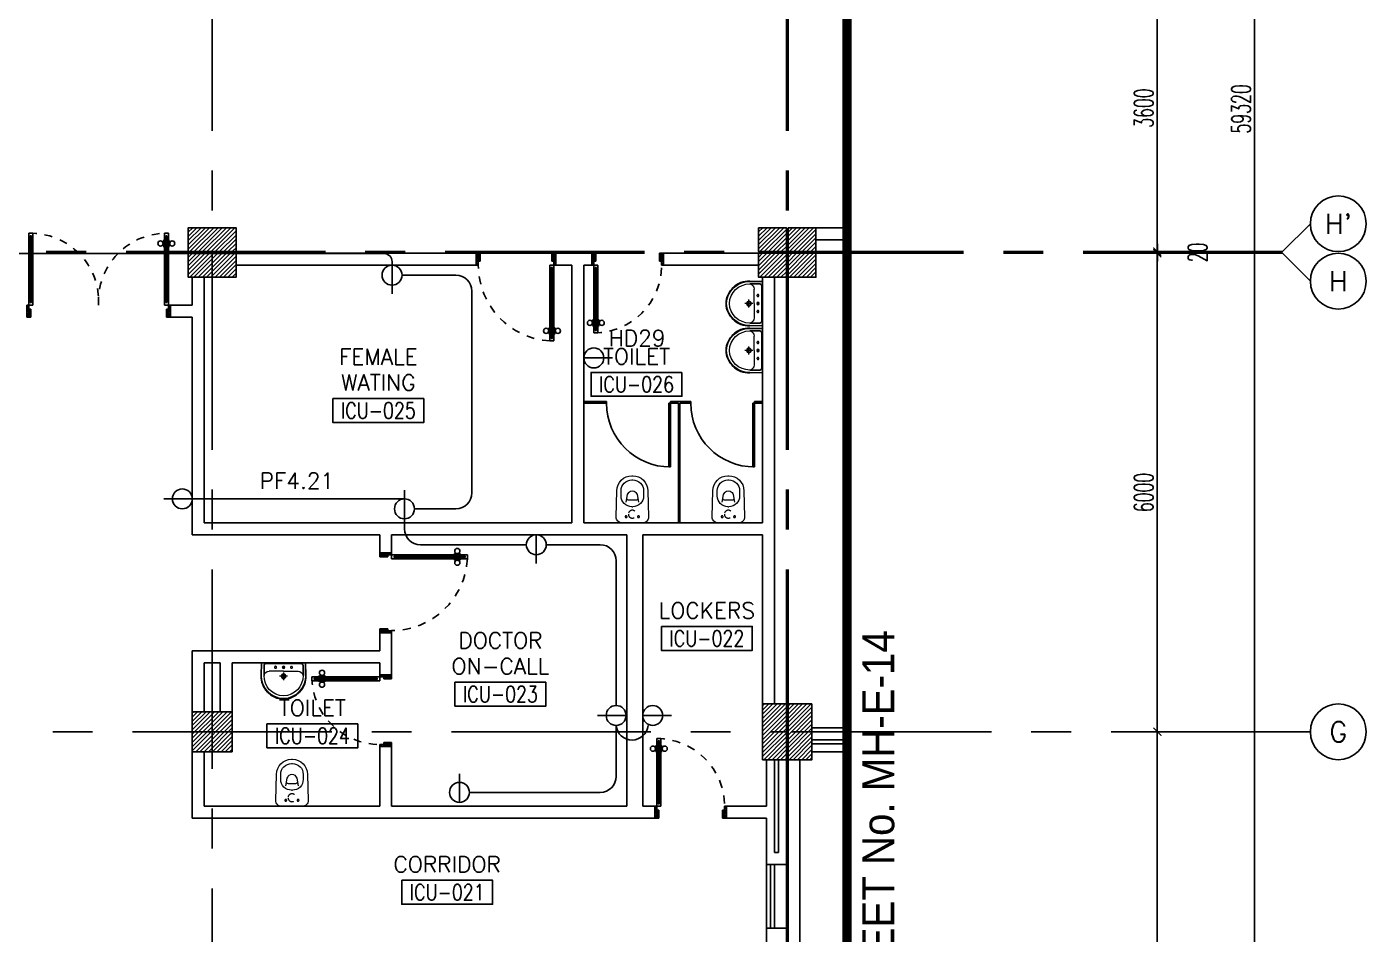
# Model space of a CAD drawing. Extents: x -0.4 to 91.9, y -1.1 to 78.4.
# Drawn here: x 75.06 to 91.86, y 24.81 to 36.19 of the extents above; entities that cross this region are included whole.
import ezdxf
from ezdxf.enums import TextEntityAlignment as Align

# ---------------------------------------------------------------- set-up
doc = ezdxf.new("R2010")
doc.units = 0
doc.header["$MEASUREMENT"] = 0
doc.header["$PDMODE"] = 34
for name, pattern in [('CENTER2', [1.125, 0.75, -0.125, 0.125, -0.125]), ('CENTERX2', [4, 2.5, -0.5, 0.5, -0.5]), ('DASHED', [0.75, 0.5, -0.25]), ('HIDDEN', [0.375, 0.25, -0.125]), ('HIDDEN2', [0.1875, 0.125, -0.0625])]:
    doc.linetypes.add(name, pattern=pattern)
doc.layers.get('0').update_dxf_attribs({"color": 11, "linetype": 'CONTINUOUS'})
doc.layers.get('DEFPOINTS').update_dxf_attribs({"color": 11, "linetype": 'CONTINUOUS'})
for name, color, linetype in [('AX-CR', 11, 'CONTINUOUS'), ('AX-DIM', 11, 'CONTINUOUS'), ('AX-TXT', 11, 'CONTINUOUS'), ('AXES', 11, 'CENTERX2'), ('COL', 11, 'CONTINUOUS'), ('DOOR', 11, 'CONTINUOUS'), ('E-CLINE', 2, 'CONTINUOUS'), ('E-SOCKETS', 4, 'CONTINUOUS'), ('E-TEXT', 4, 'CONTINUOUS'), ('ELEV', 11, 'CONTINUOUS'), ('FIX', 11, 'CONTINUOUS'), ('HAT', 11, 'CONTINUOUS'), ('INSUL', 11, 'CONTINUOUS'), ('PART', 11, 'CONTINUOUS'), ('RM-BOX', 11, 'CONTINUOUS'), ('RM-NAME', 11, 'CONTINUOUS'), ('RM-NO', 11, 'CONTINUOUS'), ('ROOF', 11, 'CONTINUOUS'), ('TXT1', 11, 'CONTINUOUS'), ('WALL', 11, 'CONTINUOUS'), ('WIN', 11, 'CONTINUOUS')]:
    doc.layers.add(name, color=color, linetype=linetype)
doc.styles.add('ROMANS', font='ROMANS.shx', dxfattribs={"width": 0.6})
doc.styles.add('TTXT', font='swisse.ttf', dxfattribs={"width": 0.6})
doc.dimstyles.new('STANDARD in', dxfattribs={"dimtxt": 0.24, "dimasz": 0.1, "dimexe": 0.07, "dimexo": 0.05, "dimgap": 0.05, "dimtad": 1, "dimdec": 0, "dimlfac": 1000, "dimzin": 0, "dimdsep": 46, "dimtxsty": 'ROMANS', "dimblk": 'ARCHTICK', "dimcen": 0.05, "dimdle": 0.05, "dimclrd": 7, "dimclre": 7, "dimclrt": 2, "dimadec": 0, "dimazin": 0, "dimtfac": 1, "dimtdec": 0, "dimtmove": 2, "dimatfit": 3, "dimldrblk": 'ARCHTICK', "dimfxl": 0, "dimtolj": 1, "dimtzin": 0, "dimarcsym": 0})

# ---------------------------------------------------------------- blocks, each defined once
blk = doc.blocks.new('RM1')
at = {"layer": 'RM-BOX'}
blk.add_lwpolyline([(570, -200), (-570, -200), (-570, -500), (570, -500)], close=True, dxfattribs=at)
at = {"layer": 'RM-NAME', "style": 'ROMANS'}
for tag, p in [('ROOMNAME1', (0, 324)), ('ROOMNAME2', (0, 0))]:
    blk.add_attdef(tag, text='', height=200, dxfattribs=at).set_placement(p, align=Align.MIDDLE)
at = {"layer": 'RM-NO', "style": 'ROMANS', "width": 0.8}
blk.add_attdef('ROOMNO', text='', height=200, dxfattribs=at).set_placement((0, -350), align=Align.MIDDLE)
blk = doc.blocks.new('_ARCHTICK')
at = {"color": 0, "linetype": 'ByBlock', "const_width": 0.15}
blk.add_lwpolyline([(-0.5, -0.5), (0.5, 0.5)], dxfattribs=at)
blk = doc.blocks.new('*D142')
at = {"layer": 'AX-DIM', "color": 7, "lineweight": -2, "ltscale": 0.3}
for p, q in [((90.46, 64.87), (90.46, 5.45)), ((88.617, 64.82), (90.53, 64.82)), ((86.18, 5.5), (90.53, 5.5))]:
    blk.add_line(p, q, dxfattribs=at)
at = {"layer": 'DEFPOINTS', "color": 0, "ltscale": 0.3}
for p in [(88.567, 64.82), (86.13, 5.5), (90.46, 5.5)]:
    blk.add_point(p, dxfattribs=at)
at = {"layer": 'AX-DIM', "color": 7, "lineweight": -2, "ltscale": 0.3, "xscale": 0.1, "yscale": 0.1, "zscale": 0.1}
for p, rotation in [((90.46, 64.82), 90), ((90.46, 5.5), 270)]:
    blk.add_blockref('_ARCHTICK', p, dxfattribs=dict(at, rotation=rotation))
at = {"layer": 'AX-DIM', "color": 2, "ltscale": 0.3, "insert": (90.29, 35.16), "char_height": 0.24, "attachment_point": 5, "rotation": 90, "style": 'ROMANS'}
blk.add_mtext('\\A1;59320', dxfattribs=at)
blk = doc.blocks.new('*D136')
at = {"layer": 'AX-DIM', "color": 7, "lineweight": -2, "ltscale": 0.3}
for p, q in [((89.24, 27.4), (89.24, 20.1)), ((88.89, 27.35), (89.31, 27.35)), ((88.89, 20.15), (89.31, 20.15))]:
    blk.add_line(p, q, dxfattribs=at)
at = {"layer": 'DEFPOINTS', "color": 0, "ltscale": 0.3}
for p in [(88.84, 27.35), (88.84, 20.15), (89.24, 20.15)]:
    blk.add_point(p, dxfattribs=at)
at = {"layer": 'AX-DIM', "color": 7, "lineweight": -2, "ltscale": 0.3, "xscale": 0.1, "yscale": 0.1, "zscale": 0.1}
for p, rotation in [((89.24, 27.35), 90), ((89.24, 20.15), 270)]:
    blk.add_blockref('_ARCHTICK', p, dxfattribs=dict(at, rotation=rotation))
at = {"layer": 'AX-DIM', "color": 2, "ltscale": 0.3, "insert": (89.07, 23.75), "char_height": 0.24, "attachment_point": 5, "rotation": 90, "style": 'ROMANS'}
blk.add_mtext('\\A1;7200', dxfattribs=at)
blk = doc.blocks.new('AXR')
at = {"layer": 'AX-CR'}
blk.add_circle((350, 0), 350, dxfattribs=at)
at = {"layer": 'AX-TXT', "style": 'ROMANS'}
blk.add_attdef('AX', text='', height=250, dxfattribs=at).set_placement((350, 0), align=Align.MIDDLE)
blk = doc.blocks.new('*D133')
at = {"layer": 'AX-DIM', "color": 7, "lineweight": -2, "ltscale": 0.3}
for p, q in [((88.89, 36.97), (89.31, 36.97)), ((89.24, 37.02), (89.24, 33.32)), ((88.89, 33.37), (89.31, 33.37))]:
    blk.add_line(p, q, dxfattribs=at)
at = {"layer": 'DEFPOINTS', "color": 0, "ltscale": 0.3}
for p in [(88.84, 36.97), (88.84, 33.37), (89.24, 33.37)]:
    blk.add_point(p, dxfattribs=at)
at = {"layer": 'AX-DIM', "color": 7, "lineweight": -2, "ltscale": 0.3, "xscale": 0.1, "yscale": 0.1, "zscale": 0.1}
for p, rotation in [((89.24, 36.97), 90), ((89.24, 33.37), 270)]:
    blk.add_blockref('_ARCHTICK', p, dxfattribs=dict(at, rotation=rotation))
at = {"layer": 'AX-DIM', "color": 2, "ltscale": 0.3, "insert": (89.07, 35.17), "char_height": 0.24, "attachment_point": 5, "rotation": 90, "style": 'ROMANS'}
blk.add_mtext('\\A1;3600', dxfattribs=at)
blk = doc.blocks.new('*D132')
at = {"layer": 'AX-DIM', "color": 7, "lineweight": -2, "ltscale": 0.3}
for p, q in [((89.241, 33.37), (89.241, 33.47)), ((88.891, 33.37), (89.311, 33.37)), ((88.891, 33.35), (89.311, 33.35)), ((89.241, 33.37), (89.241, 33.35)), ((89.241, 33.35), (89.241, 33.25))]:
    blk.add_line(p, q, dxfattribs=at)
at = {"layer": 'DEFPOINTS', "color": 0, "ltscale": 0.3}
for p in [(88.841, 33.37), (88.841, 33.35), (89.241, 33.35)]:
    blk.add_point(p, dxfattribs=at)
at = {"layer": 'AX-DIM', "color": 7, "lineweight": -2, "ltscale": 0.3, "xscale": 0.1, "yscale": 0.1, "zscale": 0.1}
for p, rotation in [((89.241, 33.37), 270), ((89.241, 33.35), 90)]:
    blk.add_blockref('_ARCHTICK', p, dxfattribs=dict(at, rotation=rotation))
at = {"layer": 'AX-DIM', "color": 2, "ltscale": 0.3, "insert": (89.746, 33.36), "char_height": 0.24, "attachment_point": 5, "rotation": 90, "style": 'ROMANS'}
blk.add_mtext('\\A1;20', dxfattribs=at)
blk = doc.blocks.new('*D131')
at = {"layer": 'AX-DIM', "color": 7, "lineweight": -2, "ltscale": 0.3}
for p, q in [((88.89, 33.35), (89.31, 33.35)), ((89.24, 33.4), (89.24, 27.3)), ((88.89, 27.35), (89.31, 27.35))]:
    blk.add_line(p, q, dxfattribs=at)
at = {"layer": 'DEFPOINTS', "color": 0, "ltscale": 0.3}
for p in [(88.84, 33.35), (88.84, 27.35), (89.24, 27.35)]:
    blk.add_point(p, dxfattribs=at)
at = {"layer": 'AX-DIM', "color": 7, "lineweight": -2, "ltscale": 0.3, "xscale": 0.1, "yscale": 0.1, "zscale": 0.1}
for p, rotation in [((89.24, 33.35), 90), ((89.24, 27.35), 270)]:
    blk.add_blockref('_ARCHTICK', p, dxfattribs=dict(at, rotation=rotation))
at = {"layer": 'AX-DIM', "color": 2, "ltscale": 0.3, "insert": (89.07, 30.35), "char_height": 0.24, "attachment_point": 5, "rotation": 90, "style": 'ROMANS'}
blk.add_mtext('\\A1;6000', dxfattribs=at)
blk = doc.blocks.new('A$C272A55A0')
at = {"layer": 'DOOR', "color": 0, "linetype": 'ByBlock'}
for p, q in [((0, 900), (0, 1050)), ((50, 1050), (0, 1050)), ((50, 950), (50, 1050)), ((1750, 950), (1750, 1050)), ((1750, 1050), (1800, 1050)), ((1800, 1050), (1800, 900)), ((0, 900), (25, 900)), ((25, 950), (50, 950)), ((25, 900), (25, 950)), ((75, 900), (25, 900)), ((25, 850), (25, 900)), ((42, 850), (25, 850)), ((58, 870), (42, 870)), ((42, 870), (42, 850)), ((58, 850), (58, 870)), ((75, 850), (58, 850)), ((75, 900), (75, 850)), ((1725, 900), (1775, 900)), ((1725, 900), (1725, 850)), ((1725, 850), (1742, 850)), ((1742, 870), (1758, 870)), ((1742, 850), (1742, 870)), ((1775, 950), (1750, 950)), ((1758, 870), (1758, 850)), ((1758, 850), (1775, 850)), ((1775, 900), (1775, 950)), ((1800, 900), (1775, 900)), ((1775, 850), (1775, 900)), ((1725, 173), (1718, 173)), ((1718, 173), (1718, 83)), ((1775, 173), (1782, 173)), ((1782, 173), (1782, 83)), ((25, 50), (42, 50)), ((25, 50), (25, 0)), ((25, 0), (75, 0)), ((75, 0), (25, 0)), ((42, 50), (42, 30)), ((42, 30), (58, 30)), ((58, 50), (75, 50)), ((58, 50), (58, 30)), ((75, 50), (75, 0)), ((1718, 160), (1709, 160)), ((1709, 95), (1709, 160)), ((1718, 95), (1709, 95)), ((1718, 95), (1718, 160)), ((1725, 83), (1718, 83)), ((1742, 50), (1725, 50)), ((1725, 50), (1725, 0)), ((1775, 0), (1725, 0)), ((1725, 0), (1775, 0)), ((1742, 50), (1742, 30)), ((1758, 30), (1742, 30)), ((1775, 50), (1758, 50)), ((1758, 50), (1758, 30)), ((1775, 83), (1782, 83)), ((1775, 50), (1775, 0)), ((1782, 160), (1791, 160)), ((1782, 95), (1782, 160)), ((1782, 95), (1791, 95)), ((1791, 95), (1791, 160))]:
    blk.add_line(p, q, dxfattribs=at)
at = {"layer": 'DOOR', "color": 9, "linetype": 'ByBlock'}
for p, q in [((50, 1050), (0, 1010)), ((50, 1050), (0, 937)), ((50, 1050), (37, 950)), ((1750, 1050), (1800, 1010)), ((1750, 1050), (1800, 937)), ((1750, 1050), (1763, 950))]:
    blk.add_line(p, q, dxfattribs=at)
at = {"layer": 'DOOR', "linetype": 'ByBlock'}
for p, q in [((25, 850), (25, 50)), ((42, 850), (42, 50)), ((58, 850), (58, 50)), ((75, 50), (75, 850)), ((1725, 50), (1725, 850)), ((1742, 850), (1742, 50)), ((1758, 850), (1758, 50)), ((1775, 850), (1775, 50))]:
    blk.add_line(p, q, dxfattribs=at)
at = {"layer": 'DOOR', "color": 0, "linetype": 'ByBlock'}
for centre in [(1676, 128), (1824, 128)]:
    blk.add_circle(centre, 32.4, dxfattribs=at)
at = {"layer": 'DOOR', "color": 9, "linetype": 'ByBlock'}
for centre, radius, start, end in [((50, 1050), 54.4, 203.2074, 270), ((50, 1050), 34.4, 180, 270), ((50, 1050), 14.4, 180, 270), ((1750, 1050), 14.4, 270, 0), ((1750, 1050), 34.4, 270, 0), ((1750, 1050), 54.4, 270, 336.7926), ((50, 1050), 74.4, 227.7764, 270), ((50, 1050), 94.4, 238.0182, 270), ((50, 1050), 114, 244.0838, 257.3774), ((50, 1050), 134, 248.1598, 259.28), ((50, 1050), 154, 251.1053, 256.2858), ((1750, 1050), 74.4, 270, 312.2236), ((1750, 1050), 94.4, 270, 301.9818), ((1750, 1050), 114, 282.6226, 295.9162), ((1750, 1050), 134, 280.72, 291.8402), ((1750, 1050), 154, 283.7142, 288.8947)]:
    blk.add_arc(centre, radius, start, end, dxfattribs=at)
at = {"layer": 'DOOR', "linetype": 'HIDDEN', "ltscale": 0.5}
for centre, start, end in [((50, 851), 268.3174, 3.2965), ((1750, 851), 176.7035, 271.6826)]:
    blk.add_arc(centre, 851, start, end, dxfattribs=at)
at = {"layer": 'WALL', "linetype": 'ByBlock'}
blk.add_line((1800, 900), (1800, 1050), dxfattribs=at)
blk = doc.blocks.new('DOOR90')
at = {"layer": 'DOOR', "color": 0, "linetype": 'ByBlock'}
for p, q in [((-150, 0), (-150, -25)), ((-150, 0), (0, 0)), ((0, -50), (0, 0)), ((-1000, -25), (-1000, -75)), ((-1000, -75), (-1000, -25)), ((-950, -25), (-1000, -25)), ((-950, -75), (-1000, -75)), ((-970, -42), (-970, -58)), ((-950, -42), (-970, -42)), ((-950, -58), (-970, -58)), ((-950, -25), (-950, -42)), ((-950, -58), (-950, -75)), ((-918, -25), (-918, -18)), ((-828, -18), (-918, -18)), ((-918, -75), (-918, -82)), ((-828, -82), (-918, -82)), ((-905, -18), (-905, -9)), ((-905, -9), (-840, -9)), ((-905, -18), (-840, -18)), ((-905, -82), (-905, -91)), ((-905, -82), (-840, -82)), ((-905, -91), (-840, -91)), ((-840, -18), (-840, -9)), ((-840, -82), (-840, -91)), ((-828, -25), (-828, -18)), ((-828, -75), (-828, -82)), ((-200, -42), (-200, -25)), ((-200, -25), (-150, -25)), ((-180, -42), (-200, -42)), ((-200, -75), (-200, -58)), ((-200, -58), (-180, -58)), ((-150, -75), (-200, -75)), ((-180, -58), (-180, -42)), ((-150, -75), (-150, -25)), ((-150, -25), (-100, -25)), ((-100, -25), (-100, -50)), ((-100, -50), (0, -50)), ((-150, -900), (-150, -875)), ((-150, -875), (-100, -875)), ((0, -900), (-150, -900)), ((-150, -900), (0, -900)), ((-100, -850), (0, -850)), ((-100, -875), (-100, -850)), ((0, -850), (0, -900))]:
    blk.add_line(p, q, dxfattribs=at)
at = {"layer": 'DOOR', "color": 9, "linetype": 'ByBlock'}
for p, q in [((0, -50), (-114, 0)), ((0, -50), (-40, 0)), ((0, -50), (-100, -37)), ((0, -850), (-114, -900)), ((0, -850), (-100, -863)), ((0, -850), (-40, -900))]:
    blk.add_line(p, q, dxfattribs=at)
at = {"layer": 'DOOR', "linetype": 'ByBlock'}
for p, q in [((-200, -25), (-950, -25)), ((-200, -42), (-950, -42)), ((-200, -58), (-950, -58)), ((-950, -75), (-200, -75))]:
    blk.add_line(p, q, dxfattribs=at)
at = {"layer": 'DOOR', "color": 0, "linetype": 'ByBlock'}
for centre in [(-873, 24), (-873, -124)]:
    blk.add_circle(centre, 32.4, dxfattribs=at)
at = {"layer": 'DOOR', "color": 9, "linetype": 'ByBlock'}
for centre, radius, start, end in [((0, -50), 154, 161.1053, 166.2858), ((0, -50), 134, 158.1598, 169.28), ((0, -50), 94.4, 148.0182, 180), ((0, -50), 74.4, 137.7764, 180), ((0, -50), 114, 154.0838, 167.3774), ((0, -50), 54.4, 113.2074, 180), ((0, -50), 34.4, 90, 180), ((0, -50), 14.4, 90, 180), ((0, -850), 154, 193.7142, 198.8947), ((0, -850), 134, 190.72, 201.8402), ((0, -850), 94.4, 180, 211.9818), ((0, -850), 74.4, 180, 222.2236), ((0, -850), 54.4, 180, 246.7926), ((0, -850), 34.4, 180, 270), ((0, -850), 14.4, 180, 270)]:
    blk.add_arc(centre, radius, start, end, dxfattribs=at)
at = {"layer": 'DOOR', "linetype": 'HIDDEN', "ltscale": 0.5}
blk.add_arc((-150, -25), 850, 180, 270, dxfattribs=at)
blk = doc.blocks.new('*X27')
at = {"color": 0}
for p, q in [((215909, 139859), (216399, 140350)), ((215909, 139912), (216346, 140350)), ((215909, 139965), (216293, 140350)), ((215909, 140018), (216240, 140350)), ((215909, 140071), (216187, 140350)), ((215909, 140124), (216134, 140350)), ((215909, 140177), (216081, 140350)), ((215909, 140230), (216028, 140350)), ((215909, 140283), (215975, 140350)), ((215909, 140337), (215922, 140350)), ((215952, 139850), (216409, 140306)), ((216005, 139850), (216409, 140253)), ((216058, 139850), (216409, 140200)), ((216111, 139850), (216409, 140147)), ((216164, 139850), (216409, 140094)), ((216217, 139850), (216409, 140041)), ((216270, 139850), (216409, 139988)), ((216323, 139850), (216409, 139935)), ((216376, 139850), (216409, 139882))]:
    blk.add_line(p, q, dxfattribs=at)
blk = doc.blocks.new('COL50')
at = {"layer": 'COL'}
blk.add_lwpolyline([(-250, 250), (-250, -250), (250, -250), (250, 250)], close=True, dxfattribs=at)
blk = doc.blocks.new('C5')
at = {"layer": 'HAT', "linetype": 'ByBlock'}
h = blk.add_hatch(dxfattribs=at)
h.set_pattern_fill('ANSI31', color=256, scale=300, style=0)
h.set_pattern_definition([(45, (-223356.182, -51411.005), (-26.516504, 26.516504), [])])
h.paths.add_polyline_path([(300, 300), (0, 300), (0, 0), (300, 0)])
h.paths.add_polyline_path([(600, 300), (300, 300), (300, 0), (600, 0)])
at = {"layer": 'COL'}
blk.add_lwpolyline([(600, 300), (0, 300), (0, 0), (600, 0)], close=True, dxfattribs=at)
blk = doc.blocks.new('C7')
at = {"layer": 'HAT'}
h = blk.add_hatch(dxfattribs=at)
h.set_pattern_fill('ANSI31', color=256, scale=300, style=0)
h.set_pattern_definition([(45, (-248876.182, -51411.005), (-26.5165043, 26.5165043), [])])
h.paths.add_polyline_path([(350, 300), (250, 300), (0, 300), (0, 0), (350, 0)])
at = {"layer": 'COL'}
blk.add_lwpolyline([(0, 300), (0, 0), (350, 0), (350, 300)], close=True, dxfattribs=at)
blk = doc.blocks.new('C11')
at = {"layer": 'HAT'}
h = blk.add_hatch(dxfattribs=at)
h.set_pattern_fill('ANSI31', color=256, scale=300, style=0)
h.set_pattern_definition([(45, (-248556.182, -75061.005), (-26.5165043, 26.5165043), [])])
h.paths.add_polyline_path([(300, 700), (0, 700), (0, 350), (300, 350)])
h.paths.add_polyline_path([(300, 350), (0, 350), (0, 0), (300, 0)])
at = {"layer": 'COL'}
blk.add_lwpolyline([(300, 700), (300, 0), (0, 0), (0, 700)], close=True, dxfattribs=at)
blk = doc.blocks.new('C11D')
at = {"layer": 'COL', "linetype": 'ByBlock'}
for p in [(-320, 0), (0, 0)]:
    blk.add_blockref('C11', p, dxfattribs=at)
blk = doc.blocks.new('LAV1')
at = {"layer": 'FIX', "linetype": 'ByBlock', "ltscale": 0.3}
for p, q in [((-280, 210), (-275, 50)), ((-245, 210), (-245, 85)), ((245, 210), (245, 85)), ((280, 210), (275, 50)), ((0, 60), (-220, 60)), ((0, 60), (220, 60))]:
    blk.add_line(p, q, dxfattribs=at)
at = {"layer": 'FIX', "linetype": 'Continuous', "lineweight": 20}
for p, q in [((-275, 210), (-275, 50)), ((275, 210), (275, 50)), ((0, 50), (-275, 50)), ((0, 50), (-252, 50)), ((0, 155), (-181, 155)), ((0, 155), (181, 155)), ((0, 50), (252, 50)), ((0, 50), (275, 50))]:
    blk.add_line(p, q, dxfattribs=at)
at = {"layer": 'FIX', "linetype": 'DASHED', "lineweight": 20, "ltscale": 0.05}
for p, q in [((50, 220), (-50, 220)), ((0, 170), (0, 270)), ((0, 170), (0, 270))]:
    blk.add_line(p, q, dxfattribs=at)
at = {"layer": 'FIX', "lineweight": 20}
for p, q in [((16, 107), (-15, 107)), ((0, 92), (0, 123))]:
    blk.add_line(p, q, dxfattribs=at)
for centre, radius in [((0, 220), 29.5), ((0, 220), 22.5), ((0, 107), 15.5)]:
    blk.add_circle(centre, radius, dxfattribs=at)
at = {"layer": 'FIX', "linetype": 'HIDDEN', "lineweight": 20, "ltscale": 0.05}
for centre in [(-100, 107), (100, 107)]:
    blk.add_circle(centre, 12.4, dxfattribs=at)
at = {"layer": 'FIX', "linetype": 'ByBlock', "ltscale": 0.3}
for centre, radius, start, end in [((7, 220), 287, 91.3776, 182.0064), ((-7, 220), 287, 357.9936, 88.6224), ((-220, 85), 24.9, 179.7021, 269.9486), ((220, 85), 24.9, 270.0514, 0.2979)]:
    blk.add_arc(centre, radius, start, end, dxfattribs=at)
at = {"layer": 'FIX', "linetype": 'Continuous', "lineweight": 20}
for centre, radius, start, end in [((8, 217), 283, 91.6988, 181.351), ((8, 212), 253, 91.7328, 180.4884), ((-8, 217), 283, 358.649, 88.3012), ((-8, 212), 253, 359.5116, 88.2672), ((-179, 222), 66.9, 190.2006, 268.0786), ((179, 222), 66.9, 271.9214, 349.7994)]:
    blk.add_arc(centre, radius, start, end, dxfattribs=at)
blk = doc.blocks.new('WC1')
at = {"layer": 'FIX', "lineweight": 20}
for p, q in [((-210, 204), (-538, 194)), ((-727, 5), (-727, -5)), ((-674, 5), (-674, -5)), ((-534, 24), (-540, 0)), ((-540, 0), (-534, -24)), ((-475, 141), (-538, 141)), ((-395, 76), (-490, 60)), ((-339, 5), (-339, -5)), ((-538, -141), (-475, -141)), ((-490, -60), (-395, -76)), ((-538, -194), (-210, -204))]:
    blk.add_line(p, q, dxfattribs=at)
at = {"layer": 'FIX', "linetype": 'Continuous', "lineweight": 20}
blk.add_line((-420, -47), (-420, 45), dxfattribs=at)
at = {"layer": 'FIX', "lineweight": 20}
blk.add_lwpolyline([(-213, -204), (-210, -204, 0.414214), (-137, -131), (-137, 0), (-137, 131, 0.414214), (-210, 204)], format="xyb", dxfattribs=at)
at = {"layer": 'FIX', "linetype": 'HIDDEN2', "lineweight": 20, "ltscale": 0.3}
blk.add_circle((-245, 0), 49.8, dxfattribs=at)
at = {"layer": 'FIX', "linetype": 'HIDDEN', "lineweight": 20, "ltscale": 0.05}
for centre in [(-213, 78), (-213, -77)]:
    blk.add_circle(centre, 11.6, dxfattribs=at)
at = {"layer": 'FIX', "lineweight": 20}
for centre, radius, start, end in [((-538, 5), 189, 90, 180), ((-538, 5), 136, 90, 180), ((-473, -7), 68.2, 128.9242, 152.8468), ((-464, -18), 82, 108.496, 128.9242), ((-475, 5), 136, 360, 90), ((-538, -5), 189, 180, 270), ((-538, -5), 136, 180, 270), ((-473, 7), 68.2, 207.1532, 231.0758), ((-464, 18), 82, 231.0758, 251.504), ((-475, -5), 136, 270, 0)]:
    blk.add_arc(centre, radius, start, end, dxfattribs=at)
at = {"layer": 'FIX', "linetype": 'Continuous', "lineweight": 20}
for centre, start, end in [((-443, 46), 357.6662, 91.6121), ((-442, -46), 268.3879, 2.3338)]:
    blk.add_arc(centre, 22.3, start, end, dxfattribs=at)
blk = doc.blocks.new('DOOR-10')
at = {"layer": 'DOOR', "color": 0, "linetype": 'ByBlock'}
for p, q in [((-76, 1018), (-83, 1018)), ((-83, 928), (-83, 1018)), ((-26, 1100), (-76, 1100)), ((-76, 1100), (-26, 1100)), ((-76, 1050), (-76, 1100)), ((-59, 1050), (-76, 1050)), ((-43, 1070), (-59, 1070)), ((-59, 1050), (-59, 1070)), ((-43, 1050), (-43, 1070)), ((-26, 1050), (-43, 1050)), ((-26, 1050), (-26, 1100)), ((-26, 1018), (-18, 1018)), ((-18, 928), (-18, 1018)), ((-83, 1005), (-92, 1005)), ((-92, 1005), (-92, 940)), ((-83, 940), (-92, 940)), ((-83, 1005), (-83, 940)), ((-76, 928), (-83, 928)), ((-26, 928), (-18, 928)), ((-18, 1005), (-9, 1005)), ((-18, 1005), (-18, 940)), ((-18, 940), (-9, 940)), ((-9, 1005), (-9, 940)), ((-76, 200), (-59, 200)), ((-76, 150), (-76, 200)), ((-59, 200), (-59, 180)), ((-59, 180), (-43, 180)), ((-43, 200), (-26, 200)), ((-43, 180), (-43, 200)), ((-26, 200), (-26, 150)), ((-1001, 0), (-1001, 150)), ((-1001, 150), (-976, 150)), ((-1001, 150), (-1001, 0)), ((-951, 0), (-1001, 0)), ((-976, 150), (-976, 100)), ((-976, 100), (-951, 100)), ((-951, 100), (-951, 0)), ((-76, 150), (-26, 150)), ((-51, 100), (-51, 0)), ((-26, 100), (-51, 100)), ((-51, 0), (-1, 0)), ((-1, 150), (-26, 150)), ((-26, 150), (-26, 100))]:
    blk.add_line(p, q, dxfattribs=at)
at = {"layer": 'DOOR', "linetype": 'ByBlock'}
for p, q in [((-76, 1050), (-76, 200)), ((-59, 200), (-59, 1050)), ((-43, 200), (-43, 1050)), ((-26, 200), (-26, 1050))]:
    blk.add_line(p, q, dxfattribs=at)
at = {"layer": 'DOOR', "color": 9, "linetype": 'ByBlock'}
for p, q in [((-951, 0), (-1001, 114)), ((-951, 0), (-1001, 40)), ((-951, 0), (-964, 100)), ((-51, 0), (-1, 114)), ((-51, 0), (-37, 100)), ((-51, 0), (-1, 40)), ((-1, 0), (-1, 150))]:
    blk.add_line(p, q, dxfattribs=at)
at = {"layer": 'DOOR', "color": 0, "linetype": 'ByBlock'}
for centre in [(-124, 973), (23, 973)]:
    blk.add_circle(centre, 32.4, dxfattribs=at)
at = {"layer": 'DOOR', "linetype": 'HIDDEN', "ltscale": 0.5}
blk.add_arc((-23, 149), 952, 93.1482, 179.9482, dxfattribs=at)
at = {"layer": 'DOOR', "color": 9, "linetype": 'ByBlock'}
for centre, radius, start, end in [((-951, 0), 154, 103.7142, 108.8947), ((-951, 0), 134, 100.72, 111.8402), ((-951, 0), 94.4, 90, 121.9818), ((-951, 0), 74.4, 90, 132.2236), ((-951, 0), 54.4, 90, 156.7926), ((-951, 0), 34.4, 90, 180), ((-951, 0), 14.4, 90, 180), ((-51, 0), 94.4, 58.0182, 90), ((-51, 0), 74.4, 47.7764, 90), ((-51, 0), 54.4, 23.2074, 90), ((-51, 0), 34.4, 0, 90), ((-51, 0), 14.4, 0, 90), ((-51, 0), 134, 68.1598, 79.28), ((-51, 0), 114, 64.0838, 77.3774), ((-51, 0), 154, 71.1053, 76.2858)]:
    blk.add_arc(centre, radius, start, end, dxfattribs=at)

msp = doc.modelspace()

# ---------------------------------------------------------------- linework, layer by layer
at = {"layer": 'AXES'}
for p, q in [((84.59, -1.1143), (84.59, 77.3484)), ((84.61, -1.1143), (84.61, 77.3484)), ((77.39, -1.1143), (77.39, 59.47)), ((90.8096, 33.37), (91.1596, 33.72)), ((90.8096, 33.37), (73.79, 33.37)), ((90.8096, 33.35), (73.79, 33.35)), ((90.8096, 33.35), (91.1596, 33)), ((68.39, 27.35), (84.59, 27.35)), ((91.1596, 27.35), (84.34, 27.35))]:
    msp.add_line(p, q, dxfattribs=at)
at = {"layer": 'E-CLINE', "color": 4, "linetype": 'ByBlock', "ltscale": 0.3}
for p, q in [((73.263, 33.345), (79.5447, 33.345)), ((79.7697, 33.075), (80.4458, 33.075)), ((80.6458, 32.875), (80.6458, 30.345)), ((79.8002, 30.27), (77.14, 30.27)), ((79.9252, 30.145), (80.4458, 30.145)), ((79.8002, 30.02), (79.8002, 29.895)), ((81.3285, 29.695), (80.0002, 29.695)), ((81.5785, 29.695), (82.2547, 29.695)), ((82.4547, 27.6794), (82.4547, 29.495)), ((82.4547, 27.4294), (82.4547, 26.79)), ((80.6152, 26.59), (82.2547, 26.59))]:
    msp.add_line(p, q, dxfattribs=at)
at = {"layer": 'E-CLINE', "color": 4, "linetype": 'ByBlock'}
for centre, radius, start, end in [((79.5447, 33.245), 0.1, 0, 90), ((82.6547, 27.4473), 0.2008, 185.10632, 354.89368)]:
    msp.add_arc(centre, radius, start, end, dxfattribs=at)
at = {"layer": 'E-CLINE', "color": 4, "linetype": 'ByBlock', "ltscale": 0.3}
for centre, start, end in [((80.4458, 32.875), 0, 90), ((80.4458, 30.345), 270, 0), ((80.0002, 29.895), 180, 270), ((82.2547, 29.495), 0, 90), ((82.2547, 26.79), 270, 0)]:
    msp.add_arc(centre, 0.2, start, end, dxfattribs=at)
at = {"layer": 'E-SOCKETS'}
for p, q in [((79.6447, 33.245), (79.6447, 32.8417)), ((82.05, 32.0374), (82.4083, 32.0374)), ((77.14, 30.27), (76.7817, 30.27)), ((79.8002, 30.02), (79.8002, 30.3783)), ((81.4535, 29.82), (81.4535, 29.4617)), ((82.5797, 27.5544), (82.2213, 27.5544)), ((82.7885, 27.5544), (83.1468, 27.5544)), ((80.4902, 26.465), (80.4902, 26.8233))]:
    msp.add_line(p, q, dxfattribs=at)
for centre in [(79.6447, 33.075), (82.175, 32.0374), (77.015, 30.27), (79.8002, 30.145), (81.4535, 29.695), (82.4547, 27.5544), (82.9135, 27.5544), (80.4902, 26.59)]:
    msp.add_circle(centre, 0.125, dxfattribs=at)
at = {"layer": 'ELEV', "linetype": 'CENTER2', "const_width": 0.12}
msp.add_lwpolyline([(85.3496, 3.7939), (85.3496, 67.6321)], dxfattribs=at)
at = {"layer": 'INSUL'}
for p, q in [((84.91, 27.25), (85.3092, 27.25)), ((84.91, 27.2), (85.3092, 27.2)), ((84.44, 26.997), (84.44, 25.8364)), ((84.443, 27), (84.487, 27)), ((84.49, 26.997), (84.49, 25.8364)), ((84.44, 25.8364), (84.49, 25.8364))]:
    msp.add_line(p, q, dxfattribs=at)
for centre, start, end in [((84.443, 26.997), 90, 180), ((84.487, 26.997), 360, 90)]:
    msp.add_arc(centre, 0.003, start, end, dxfattribs=at)
at = {"layer": 'PART', "linetype": 'ByBlock'}
for p, q in [((82.05, 31.49), (82.335, 31.49)), ((82.05, 31.47), (82.335, 31.47)), ((82.335, 31.49), (82.335, 31.47)), ((83.115, 30.67), (83.115, 31.47)), ((83.115, 31.47), (83.135, 31.47)), ((83.135, 31.49), (83.135, 31.47)), ((83.135, 31.49), (83.39, 31.49)), ((83.135, 31.47), (83.135, 31.49)), ((83.135, 31.47), (83.235, 31.47)), ((83.135, 31.47), (83.135, 30.67)), ((83.235, 31.47), (83.235, 29.97)), ((83.255, 31.47), (83.255, 29.97)), ((83.255, 31.47), (83.39, 31.47)), ((83.39, 31.49), (83.39, 31.47)), ((84.17, 30.67), (84.17, 31.47)), ((84.17, 31.47), (84.19, 31.47)), ((84.17, 31.47), (84.29, 31.47)), ((84.19, 31.49), (84.19, 31.47)), ((84.19, 31.49), (84.29, 31.49)), ((84.19, 31.47), (84.19, 30.67)), ((83.135, 30.67), (83.115, 30.67)), ((84.19, 30.67), (84.17, 30.67))]:
    msp.add_line(p, q, dxfattribs=at)
for centre in [(83.135, 31.47), (84.19, 31.47)]:
    msp.add_arc(centre, 0.8, 180, 270, dxfattribs=at)
at = {"layer": 'ROOF'}
for p, q in [((84.61, 27.1), (84.61, 15.45)), ((84.76, 15.55), (84.76, 27))]:
    msp.add_line(p, q, dxfattribs=at)
at = {"layer": 'WALL', "linetype": 'ByBlock'}
for p, q in [((84.59, 33.62), (84.59, 33.1)), ((77.69, 33.35), (80.7, 33.35)), ((80.7, 33.35), (80.7, 33.2)), ((81.7, 33.35), (81.7, 33.2)), ((81.7, 33.35), (82.15, 33.35)), ((82.15, 33.2), (82.15, 33.35)), ((83.05, 33.2), (83.05, 33.35)), ((83.05, 33.35), (84.24, 33.35)), ((77.69, 33.2), (80.7, 33.2)), ((81.7, 33.2), (81.9, 33.2)), ((81.9, 33.2), (81.9, 29.97)), ((82.05, 33.2), (82.05, 33.05)), ((82.05, 33.2), (82.15, 33.2)), ((82.05, 33.2), (82.15, 33.2)), ((82.05, 33.2), (82.05, 29.97)), ((83.05, 33.2), (84.24, 33.2)), ((83.05, 33.2), (84.24, 33.2)), ((77.14, 33.05), (77.14, 32.7)), ((77.29, 33.05), (77.29, 29.97)), ((84.29, 33.05), (84.29, 29.97)), ((84.44, 33.05), (84.44, 27.7)), ((76.865, 32.55), (76.865, 32.7)), ((77.14, 32.55), (77.14, 29.82)), ((77.29, 29.97), (81.9, 29.97)), ((82.05, 29.97), (84.29, 29.97)), ((77.14, 29.82), (79.49, 29.82)), ((79.49, 29.82), (79.49, 29.5925)), ((79.64, 29.82), (79.64, 29.5925)), ((79.64, 29.82), (82.59, 29.82)), ((82.59, 29.82), (82.59, 26.415)), ((82.79, 29.82), (82.79, 26.415)), ((82.79, 29.82), (84.29, 29.82)), ((84.29, 29.82), (84.29, 27.7)), ((79.64, 29.5925), (79.49, 29.5925)), ((79.64, 28.5925), (79.49, 28.5925)), ((79.49, 28.5925), (79.49, 28.365)), ((79.64, 28.5925), (79.64, 28.365)), ((77.14, 28.365), (77.14, 26.265)), ((77.14, 28.365), (79.49, 28.365)), ((77.29, 28.215), (77.29, 27.6)), ((77.29, 28.215), (77.49, 28.215)), ((77.49, 28.215), (77.49, 27.6)), ((77.64, 28.215), (79.49, 28.215)), ((77.64, 28.215), (77.64, 27.6)), ((79.49, 28.215), (79.49, 28.065)), ((79.64, 28.365), (79.64, 28.065)), ((79.49, 28.065), (79.64, 28.065)), ((77.29, 26.415), (77.29, 27.1)), ((79.49, 27.165), (79.64, 27.165)), ((79.49, 27.165), (79.49, 26.415)), ((79.64, 27.165), (79.64, 26.415)), ((84.59, 25.6864), (84.59, 27.1)), ((84.34, 27), (84.34, 26.415)), ((79.49, 26.415), (77.29, 26.415)), ((82.59, 26.415), (79.64, 26.415)), ((82.94, 26.415), (82.79, 26.415)), ((82.94, 26.415), (82.94, 26.265)), ((84.34, 26.415), (83.84, 26.415)), ((83.84, 26.415), (83.84, 26.265)), ((82.94, 26.265), (77.14, 26.265)), ((84.34, 26.265), (83.84, 26.265)), ((84.34, 26.265), (84.34, 25.6864)), ((84.34, 25.6864), (84.59, 25.6864)), ((84.34, 24.8864), (84.59, 24.8864)), ((84.34, 24.8864), (84.34, 24.265)), ((84.59, 24.8864), (84.59, 22.9276))]:
    msp.add_line(p, q, dxfattribs=at)
at = {"layer": 'WALL'}
for p, q in [((84.96, 33.67), (85.3092, 33.67)), ((84.96, 33.52), (85.3092, 33.52)), ((76.865, 32.7), (77.14, 32.7)), ((76.865, 32.55), (77.14, 32.55)), ((85.3092, 27.4), (84.91, 27.4)), ((85.3092, 27.0988), (84.91, 27.0988))]:
    msp.add_line(p, q, dxfattribs=at)
at = {"layer": 'WALL', "linetype": 'ByBlock', "ltscale": 0.3}
for points in [[(77.09, 33.67), (77.69, 33.67), (77.69, 33.37), (77.09, 33.37)], [(84.24, 33.67), (84.59, 33.67), (84.59, 33.37), (84.24, 33.37)], [(84.61, 33.67), (84.96, 33.67), (84.96, 33.37), (84.61, 33.37)], [(77.69, 33.35), (77.09, 33.35), (77.09, 33.05), (77.69, 33.05)], [(84.24, 33.05), (84.59, 33.05), (84.59, 33.35), (84.24, 33.35)], [(84.61, 33.35), (84.96, 33.35), (84.96, 33.05), (84.61, 33.05)], [(77.64, 27.6), (77.14, 27.6), (77.14, 27.1), (77.64, 27.1)], [(84.29, 27.7), (84.59, 27.7), (84.59, 27), (84.29, 27)], [(84.91, 27.7), (84.61, 27.7), (84.61, 27), (84.91, 27)]]:
    msp.add_lwpolyline(points, close=True, dxfattribs=at)
at = {"layer": 'WIN'}
for p, q in [((84.34, 25.6864), (84.34, 24.8864)), ((84.39, 25.6864), (84.39, 24.8864)), ((84.44, 25.6864), (84.44, 24.8864)), ((84.59, 25.6864), (84.59, 24.8864))]:
    msp.add_line(p, q, dxfattribs=at)

# ---------------------------------------------------------------- block references
at = {"layer": 'AXES', "xscale": 0.001, "yscale": 0.001, "zscale": 0.001}
for p, values in [((91.1596, 33.72), {'AX': "H'"}), ((91.1596, 33), {'AX': 'H'}), ((91.1596, 27.35), {'AX': 'G'})]:
    msp.add_blockref('AXR', p, dxfattribs=at).add_auto_attribs(values)
at = {"layer": 'COL', "linetype": 'ByBlock', "xscale": 0.001, "yscale": 0.001, "zscale": 0.001}
for name, p in [('C5', (77.09, 33.37)), ('C7', (84.24, 33.37)), ('C7', (84.61, 33.37)), ('C5', (77.09, 33.05)), ('C7', (84.24, 33.05)), ('C7', (84.61, 33.05)), ('C11D', (84.61, 27))]:
    msp.add_blockref(name, p, dxfattribs=at)
at = {"layer": 'COL', "xscale": -0.001, "yscale": 0.001, "zscale": 0.001}
msp.add_blockref('COL50', (77.39, 27.35), dxfattribs=at)
at = {"layer": 'DOOR', "color": 0, "linetype": 'ByBlock', "yscale": 0.001, "zscale": 0.001}
for name, p, xscale, rotation in [('A$C272A55A0', (75.065, 33.6004), -0.001, 180), ('DOOR90', (82.15, 33.35), 0.001, 90), ('DOOR90', (82.94, 26.265), -0.001, 90)]:
    msp.add_blockref(name, p, dxfattribs=dict(at, xscale=xscale, rotation=rotation))
at = {"layer": 'DOOR', "color": 0, "linetype": 'ByBlock', "ltscale": 0.3, "xscale": -0.001, "yscale": 0.001, "zscale": 0.001}
for p, rotation in [((81.7007, 33.35), 180), ((79.49, 29.5932), 270)]:
    msp.add_blockref('DOOR-10', p, dxfattribs=dict(at, rotation=rotation))
at = {"layer": 'DOOR', "color": 0, "linetype": 'ByBlock', "xscale": 0.001, "yscale": 0.001, "zscale": 0.001}
msp.add_blockref('DOOR90', (79.64, 28.065), dxfattribs=at)
at = {"layer": 'FIX', "xscale": -0.001, "yscale": 0.001, "zscale": 0.001}
for name, p, rotation in [('LAV1', (84.34, 32.7198), 90), ('LAV1', (84.34, 32.1308), 90), ('WC1', (82.6579, 29.833), 90), ('WC1', (83.8622, 29.833), 90), ('LAV1', (78.2844, 28.265), 180), ('WC1', (78.39, 26.278), 90)]:
    msp.add_blockref(name, p, dxfattribs=dict(at, rotation=rotation))
at = {"layer": 'HAT', "xscale": 0.001, "yscale": 0.001, "zscale": 0.001}
msp.add_blockref('*X27', (-138.7686, -112.7497), dxfattribs=at)
at = {"layer": 'RM-NAME', "xscale": 0.001, "yscale": 0.001, "zscale": 0.001}
for p, values in [((79.4733, 31.7276), {'ROOMNO': 'ICU-025', 'ROOMNAME2': 'WATING', 'ROOMNAME1': 'FEMALE'}), ((82.7104, 32.056), {'ROOMNO': 'ICU-026', 'ROOMNAME2': 'TOILET'}), ((81.004, 28.1717), {'ROOMNO': 'ICU-023', 'ROOMNAME2': 'ON-CALL', 'ROOMNAME1': 'DOCTOR'}), ((78.6463, 27.6491), {'ROOMNO': 'ICU-024', 'ROOMNAME2': 'TOILET'})]:
    msp.add_blockref('RM1', p, dxfattribs=at).add_auto_attribs(values)
at = {"layer": 'RM-NAME'}
ref = msp.add_blockref('RM1', (83.5922, 28.8703), dxfattribs=dict(at, xscale=-0.001, yscale=0.001, zscale=0.001))
ref.add_attrib('ROOMNO', 'ICU-022', dxfattribs={"layer": 'RM-NO', "height": 0.2, "style": 'ROMANS', "width": 0.8}).set_placement((83.5922, 28.5203), align=Align.MIDDLE)
ref.add_attrib('ROOMNAME2', 'LOCKERS', dxfattribs={"height": 0.2, "style": 'ROMANS'}).set_placement((83.5922, 28.8703), align=Align.MIDDLE)
ref = msp.add_blockref('RM1', (80.336, 25.6875), dxfattribs=dict(at, xscale=-0.001, yscale=0.001, zscale=0.001))
ref.add_attrib('ROOMNO', 'ICU-021', dxfattribs={"layer": 'RM-NO', "height": 0.2, "style": 'ROMANS', "width": 0.8}).set_placement((80.336, 25.3375), align=Align.MIDDLE)
ref.add_attrib('ROOMNAME2', 'CORRIDOR', dxfattribs={"height": 0.2, "style": 'ROMANS'}).set_placement((80.336, 25.6875), align=Align.MIDDLE)

# ---------------------------------------------------------------- texts
at = {"layer": 'E-SOCKETS', "style": 'ROMANS'}
msp.add_text('HD29', height=0.2, dxfattribs=at).set_placement((82.362, 32.1849))
at = {"layer": 'E-TEXT', "color": 4, "style": 'ROMANS'}
msp.add_text('  PF4.21', height=0.2, dxfattribs=at).set_placement((77.7102, 30.3961))
at = {"layer": 'TXT1', "color": 6, "style": 'TTXT', "width": 0.9}
msp.add_text('MATCH LINE CONTINUATION SHEET No. MH-E-14', height=0.401182, rotation=90, dxfattribs=at).set_placement((85.9418, 16.6848))

# ---------------------------------------------------------------- dimensions: what is measured, and where the dimension line sits
at = {"layer": 'AX-DIM'}
for base, p1, p2, picture, middle in [((90.4596, 5.5), (88.5674, 64.82), (86.1298, 5.5), '*D142', (90.2896, 35.16)), ((89.2398, 33.37), (88.8398, 36.97), (88.8398, 33.37), '*D133', (89.0698, 35.17)), ((89.2407, 33.35), (88.8407, 33.37), (88.8407, 33.35), '*D132', (89.7457, 33.36)), ((89.2398, 27.35), (88.8398, 33.35), (88.8398, 27.35), '*D131', (89.0698, 30.35)), ((89.2398, 20.15), (88.8398, 27.35), (88.8398, 20.15), '*D136', (89.0698, 23.75))]:
    dim = msp.add_linear_dim(base=base, p1=p1, p2=p2, angle=270, dimstyle='STANDARD in', dxfattribs=at)
    dim.commit()
    dim.dimension.update_dxf_attribs({"geometry": picture, "text_midpoint": middle})

doc.saveas('drawing.dxf')
